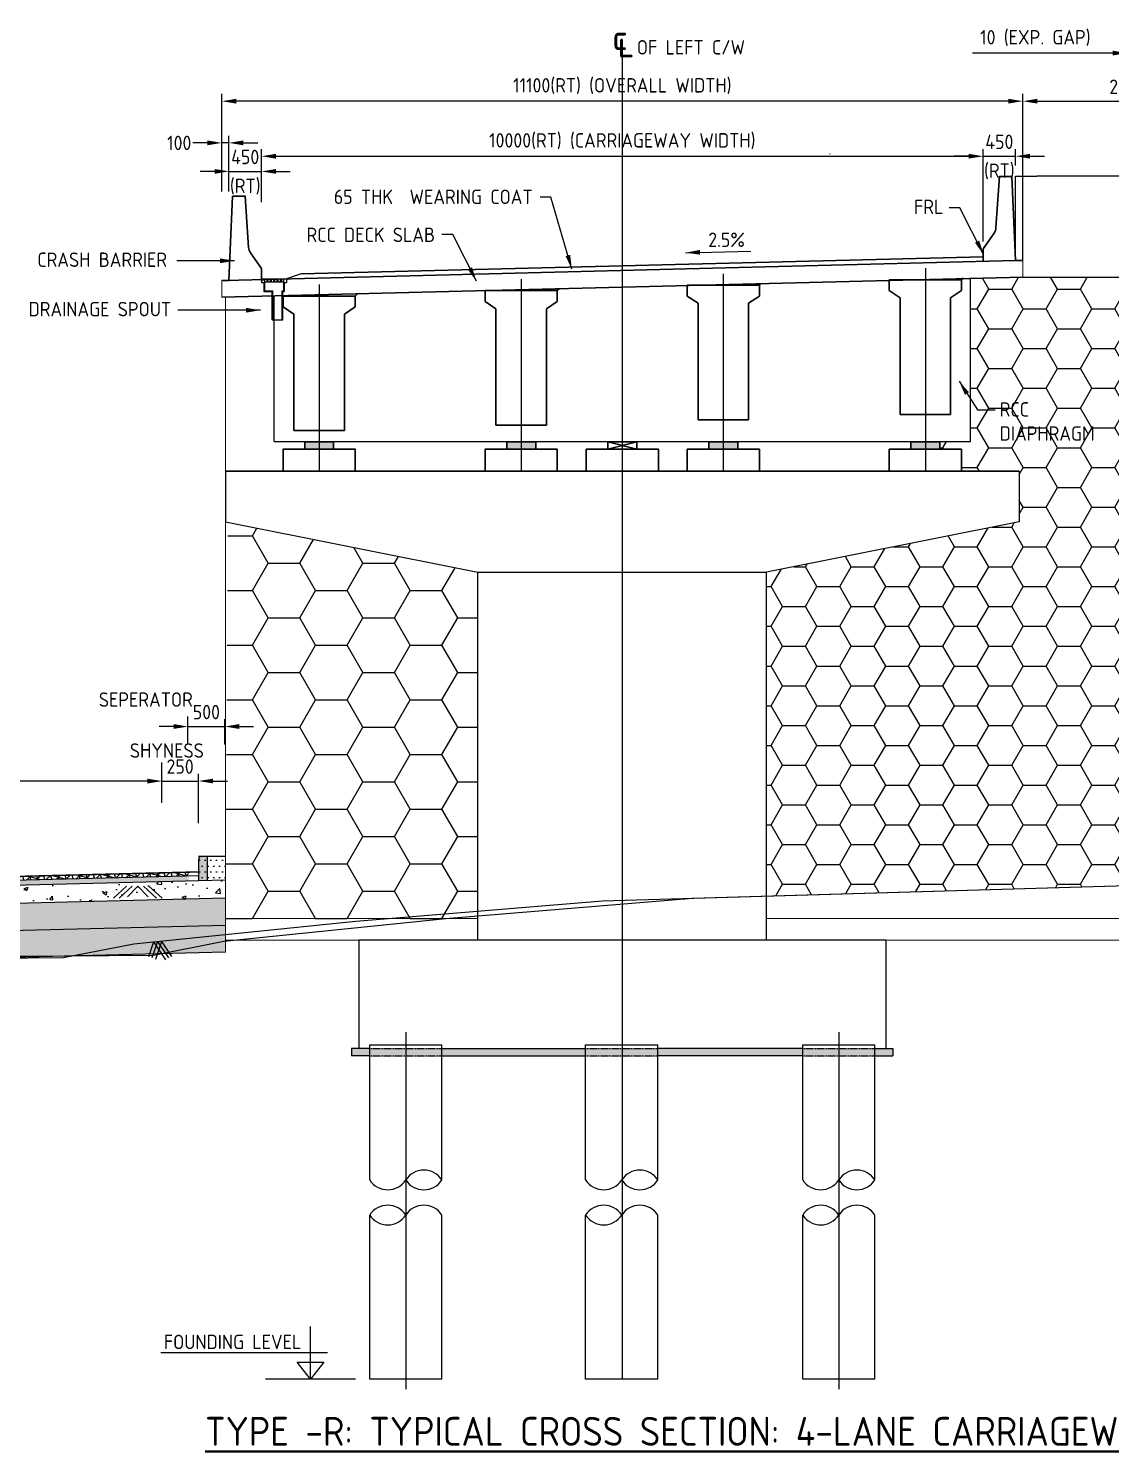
# Model space of a CAD drawing. Header units: millimetres. Extents: x 207528 to 778454, y -364692 to 101323.
# Drawn here: x 514854 to 529849, y -283099 to -263378 of the extents above; entities that cross this region are included whole.
import ezdxf

# ---------------------------------------------------------------- set-up
doc = ezdxf.new("R2010")
doc.units = ezdxf.units.MM
doc.linetypes.add('CENTER', pattern=[2, 1.25, -0.25, 0.25, -0.25])
doc.linetypes.add('DASHED', pattern=[19.05, 12.7, -6.35])
for name, color, linetype in [('CEN', 181, 'CENTER'), ('Dim', 253, 'Continuous'), ('Dimension', 253, 'Continuous'), ('hatch', 253, 'Continuous'), ('LVL', 3, 'Continuous'), ('Misc', 1, 'Continuous'), ('Structure Dashed', 7, 'DASHED'), ('Structure Main', 3, 'Continuous'), ('Structure Outer', 7, 'Continuous')]:
    doc.layers.add(name, color=color, linetype=linetype)
for name, color, linetype, lineweight in [('STRUCTURAL', 7, 'Continuous', 0), ('Structure', 7, 'Continuous', 30), ('Text large', 7, 'Continuous', 40), ('Text small', 1, 'Continuous', 20)]:
    doc.layers.add(name, color=color, linetype=linetype, lineweight=lineweight)
doc.styles.add('isocp 100', font='isocp.shx', dxfattribs={"height": 200})
doc.dimstyles.new('NH30A_100', dxfattribs={"dimscale": 100, "dimtxt": 2, "dimasz": 2, "dimexe": 1, "dimexo": 1, "dimgap": 1, "dimtad": 1, "dimdec": 0, "dimdsep": 46, "dimtxsty": 'isocp 100', "dimcen": 0.5, "dimclrd": 47, "dimclre": 47, "dimclrt": 1, "dimadec": 0, "dimazin": 0, "dimtfac": 1, "dimtdec": 0, "dimtmove": 0, "dimatfit": 3, "dimfxl": 1, "dimtolj": 1, "dimtzin": 0, "dimarcsym": 0})

# ---------------------------------------------------------------- blocks, each defined once
blk = doc.blocks.new('*D686')
at = {"layer": 'Defpoints', "color": 0, "transparency": 16777216}
for p in [(517533, -264386), (528633, -265392), (517533, -265736)]:
    blk.add_point(p, dxfattribs=at)
at = {"layer": 'Text small', "color": 47, "lineweight": -2, "transparency": 16777216}
for p, q in [((517533, -265636), (517533, -264286)), ((528433, -264386), (517733, -264386)), ((528633, -265292), (528633, -264286))]:
    blk.add_line(p, q, dxfattribs=at)
at = {"layer": 'Text small', "color": 47, "transparency": 16777216}
for points in [[(517733, -264353), (517733, -264419), (517533, -264386)], [(528433, -264353), (528433, -264419), (528633, -264386)]]:
    blk.add_solid(points, dxfattribs=at)
at = {"layer": 'Text small', "color": 1, "transparency": 16777216, "insert": (523083, -264176), "char_height": 200, "attachment_point": 5, "style": 'isocp 100'}
blk.add_mtext('\\A1;11100(RT) (OVERALL WIDTH)', dxfattribs=at)
blk = doc.blocks.new('*D687')
at = {"layer": 'Defpoints', "color": 0, "transparency": 16777216}
for p in [(518083, -265359), (517633, -265736), (518083, -265887)]:
    blk.add_point(p, dxfattribs=at)
at = {"layer": 'Text small', "color": 47, "lineweight": -2, "transparency": 16777216}
for p, q in [((517433, -265359), (517233, -265359)), ((517633, -265636), (517633, -265259)), ((517633, -265359), (518083, -265359)), ((518083, -265787), (518083, -265259)), ((518283, -265359), (518483, -265359))]:
    blk.add_line(p, q, dxfattribs=at)
at = {"layer": 'Text small', "color": 47, "transparency": 16777216}
for points in [[(517433, -265326), (517433, -265392), (517633, -265359)], [(518283, -265326), (518283, -265392), (518083, -265359)]]:
    blk.add_solid(points, dxfattribs=at)
at = {"layer": 'Text small', "color": 1, "transparency": 16777216, "char_height": 200, "attachment_point": 5, "style": 'isocp 100'}
for s, insert in [('\\A1;450', (517858, -265159)), ('\\A1;(RT)', (517858, -265569))]:
    blk.add_mtext(s, dxfattribs=dict(at, insert=insert))
blk = doc.blocks.new('*D688')
at = {"layer": 'Defpoints', "color": 0, "transparency": 16777216}
for p in [(528083, -265149), (518083, -265887), (528083, -266432)]:
    blk.add_point(p, dxfattribs=at)
at = {"layer": 'Text small', "color": 47, "lineweight": -2, "transparency": 16777216}
for p, q in [((518083, -265787), (518083, -265049)), ((518283, -265149), (527883, -265149)), ((528083, -266332), (528083, -265049))]:
    blk.add_line(p, q, dxfattribs=at)
at = {"layer": 'Text small', "color": 47, "transparency": 16777216}
for points in [[(518283, -265116), (518283, -265182), (518083, -265149)], [(527883, -265116), (527883, -265182), (528083, -265149)]]:
    blk.add_solid(points, dxfattribs=at)
at = {"layer": 'Text small', "color": 1, "transparency": 16777216, "insert": (523083, -264939), "char_height": 200, "attachment_point": 5, "style": 'isocp 100'}
blk.add_mtext('\\A1;10000(RT) (CARRIAGEWAY WIDTH)', dxfattribs=at)
blk = doc.blocks.new('*D689')
at = {"layer": 'Defpoints', "color": 0, "transparency": 16777216}
for p in [(528533, -265149), (528533, -265376), (528083, -266407)]:
    blk.add_point(p, dxfattribs=at)
at = {"layer": 'Text small', "color": 47, "lineweight": -2, "transparency": 16777216}
for p, q in [((527883, -265149), (527683, -265149)), ((528083, -266307), (528083, -265049)), ((528083, -265149), (528533, -265149)), ((528533, -265276), (528533, -265049)), ((528733, -265149), (528933, -265149))]:
    blk.add_line(p, q, dxfattribs=at)
at = {"layer": 'Text small', "color": 47, "transparency": 16777216}
for points in [[(527883, -265116), (527883, -265182), (528083, -265149)], [(528733, -265116), (528733, -265182), (528533, -265149)]]:
    blk.add_solid(points, dxfattribs=at)
at = {"layer": 'Text small', "color": 1, "transparency": 16777216, "char_height": 200, "attachment_point": 5, "style": 'isocp 100'}
for s, insert in [('\\A1;450', (528308, -264949)), ('\\A1;(RT)', (528308, -265359))]:
    blk.add_mtext(s, dxfattribs=dict(at, insert=insert))
blk = doc.blocks.new('HFHGHFGH')
at = {"color": 1}
for p, q in [((151681, 917410), (152030, 917410)), ((151681, 917396), (151681, 917359)), ((151681, 917396), (151715, 917396)), ((151715, 917410), (151715, 917396)), ((151723, 917410), (151723, 917242)), ((151754, 917410), (151754, 917376)), ((151770, 917410), (151770, 917376)), ((151801, 917410), (151801, 917376)), ((151817, 917410), (151817, 917376)), ((151847, 917410), (151847, 917376)), ((151863, 917410), (151863, 917376)), ((151894, 917410), (151894, 917376)), ((151910, 917410), (151910, 917376)), ((151941, 917410), (151941, 917376)), ((151957, 917410), (151957, 917376)), ((151987, 917410), (151987, 917242)), ((152030, 917410), (152030, 917359)), ((151681, 917359), (151715, 917359)), ((151715, 917359), (151715, 917234)), ((151715, 917234), (151829, 917234)), ((151723, 917367), (151987, 917367)), ((151723, 917242), (151810, 917242)), ((151754, 917376), (151770, 917376)), ((151801, 917376), (151817, 917376)), ((151810, 917242), (151837, 917242)), ((151829, 916840), (151829, 917234)), ((151837, 916840), (151837, 917242)), ((151847, 917376), (151863, 917376)), ((151894, 917376), (151910, 917376)), ((151941, 917376), (151957, 917376)), ((151970, 916840), (151970, 917242)), ((151970, 917242), (151987, 917242)), ((151978, 917234), (151995, 917234)), ((151978, 916840), (151978, 917234)), ((151995, 917359), (151995, 917234)), ((151995, 917359), (152030, 917359)), ((151829, 916840), (151978, 916840))]:
    blk.add_line(p, q, dxfattribs=at)
blk = doc.blocks.new('*D690')
at = {"layer": 'Defpoints', "color": 0, "transparency": 16777216}
for p in [(530087, -263720), (530077, -265355), (530087, -265355)]:
    blk.add_point(p, dxfattribs=at)
at = {"layer": 'Text small', "color": 47, "lineweight": -2, "transparency": 16777216}
for p, q in [((530077, -265255), (530077, -263620)), ((530087, -265255), (530087, -263620)), ((529877, -263720), (529677, -263720)), ((530077, -263720), (530087, -263720)), ((530287, -263720), (532227, -263720))]:
    blk.add_line(p, q, dxfattribs=at)
at = {"layer": 'Text small', "color": 47, "transparency": 16777216}
for points in [[(529877, -263686), (529877, -263753), (530077, -263720)], [(530287, -263686), (530287, -263753), (530087, -263720)]]:
    blk.add_solid(points, dxfattribs=at)
at = {"layer": 'Text small', "color": 1, "transparency": 16777216, "insert": (531357, -263510), "char_height": 200, "width": 159266.94, "attachment_point": 5, "style": 'isocp 100'}
blk.add_mtext('\\A1;10 (EXP. GAP)', dxfattribs=at)
blk = doc.blocks.new('GRD')
at = {"layer": 'Structure'}
for p, q in [((112852, 216703), (112878, 216729)), ((112852, 216703), (111852, 216703)), ((111852, 216703), (111852, 216553)), ((112002, 216453), (111852, 216553)), ((112702, 216453), (112852, 216553)), ((112852, 216703), (112852, 216553)), ((112002, 216453), (112002, 214838)), ((112702, 216453), (112702, 214838)), ((112702, 214838), (112002, 214838))]:
    blk.add_line(p, q, dxfattribs=at)
blk = doc.blocks.new('*D691')
at = {"layer": 'Defpoints', "color": 0, "transparency": 16777216}
for p in [(517575, -273052), (517065, -273400), (517575, -273400)]:
    blk.add_point(p, dxfattribs=at)
at = {"layer": 'Text small', "color": 47, "lineweight": -2, "transparency": 16777216}
for p, q in [((516865, -273052), (516665, -273052)), ((517065, -273300), (517065, -272952)), ((517065, -273052), (517575, -273052)), ((517575, -273300), (517575, -272952)), ((517775, -273052), (517975, -273052))]:
    blk.add_line(p, q, dxfattribs=at)
at = {"layer": 'Text small', "color": 47, "transparency": 16777216}
for points in [[(516865, -273018), (516865, -273085), (517065, -273052)], [(517775, -273018), (517775, -273085), (517575, -273052)]]:
    blk.add_solid(points, dxfattribs=at)
at = {"layer": 'Text small', "color": 1, "transparency": 16777216, "insert": (517320, -272852), "char_height": 200, "attachment_point": 5, "style": 'isocp 100'}
blk.add_mtext('\\A1;500', dxfattribs=at)
blk = doc.blocks.new('*D692')
at = {"layer": 'Defpoints', "color": 0, "transparency": 16777216}
for p in [(510221, -273808), (510221, -274211), (516703, -274211)]:
    blk.add_point(p, dxfattribs=at)
at = {"layer": 'Text small', "color": 47, "lineweight": -2, "transparency": 16777216}
for p, q in [((510221, -274111), (510221, -273708)), ((516703, -274111), (516703, -273708)), ((516503, -273808), (510421, -273808))]:
    blk.add_line(p, q, dxfattribs=at)
at = {"layer": 'Text small', "color": 47, "transparency": 16777216}
for points in [[(510421, -273775), (510421, -273842), (510221, -273808)], [(516503, -273775), (516503, -273842), (516703, -273808)]]:
    blk.add_solid(points, dxfattribs=at)
at = {"layer": 'Text small', "color": 1, "transparency": 16777216, "insert": (513377, -273608), "char_height": 200, "attachment_point": 5, "style": 'isocp 100'}
blk.add_mtext('\\A1;7000', dxfattribs=at)
blk = doc.blocks.new('*D694')
at = {"layer": 'Defpoints', "color": 0, "transparency": 16777216}
for p in [(517212, -273807), (516701, -274124), (517212, -274124)]:
    blk.add_point(p, dxfattribs=at)
at = {"layer": 'Text small', "color": 47, "lineweight": -2, "transparency": 16777216}
for p, q in [((516701, -274024), (516701, -273707)), ((517212, -274024), (517212, -273707)), ((516501, -273807), (516301, -273807)), ((516701, -273807), (517212, -273807)), ((517412, -273807), (517612, -273807))]:
    blk.add_line(p, q, dxfattribs=at)
at = {"layer": 'Text small', "color": 47, "transparency": 16777216}
for points in [[(516501, -273774), (516501, -273840), (516701, -273807)], [(517412, -273774), (517412, -273840), (517212, -273807)]]:
    blk.add_solid(points, dxfattribs=at)
at = {"layer": 'Text small', "color": 1, "transparency": 16777216, "insert": (516956, -273607), "char_height": 200, "attachment_point": 5, "style": 'isocp 100'}
blk.add_mtext('\\A1;250', dxfattribs=at)
blk = doc.blocks.new('*D746')
at = {"layer": 'Defpoints', "color": 0, "transparency": 16777216}
for p in [(517533, -264964), (517533, -265704), (517633, -265704)]:
    blk.add_point(p, dxfattribs=at)
at = {"layer": 'Text small', "color": 47, "lineweight": -2, "transparency": 16777216}
for p, q in [((517333, -264964), (517133, -264964)), ((517533, -265604), (517533, -264864)), ((517633, -264964), (517533, -264964)), ((517633, -265604), (517633, -264864)), ((517833, -264964), (518033, -264964))]:
    blk.add_line(p, q, dxfattribs=at)
at = {"layer": 'Text small', "color": 47, "transparency": 16777216}
for points in [[(517333, -264930), (517333, -264997), (517533, -264964)], [(517833, -264930), (517833, -264997), (517633, -264964)]]:
    blk.add_solid(points, dxfattribs=at)
at = {"layer": 'Text small', "color": 1, "transparency": 16777216, "insert": (516658, -264964), "char_height": 200, "attachment_point": 5, "style": 'isocp 100'}
blk.add_mtext('\\A1;     100', dxfattribs=at)
blk = doc.blocks.new('*D818')
at = {"layer": 'Defpoints', "color": 0, "transparency": 16777216}
for p in [(530077, -263720), (530077, -265355), (530087, -265355)]:
    blk.add_point(p, dxfattribs=at)
at = {"layer": 'Text small', "color": 47, "lineweight": -2, "transparency": 16777216}
for p, q in [((530077, -265255), (530077, -263620)), ((530087, -265255), (530087, -263620)), ((529877, -263720), (527937, -263720)), ((530087, -263720), (530077, -263720)), ((530287, -263720), (530487, -263720))]:
    blk.add_line(p, q, dxfattribs=at)
at = {"layer": 'Text small', "color": 47, "transparency": 16777216}
for points in [[(529877, -263686), (529877, -263753), (530077, -263720)], [(530287, -263686), (530287, -263753), (530087, -263720)]]:
    blk.add_solid(points, dxfattribs=at)
at = {"layer": 'Text small', "color": 1, "transparency": 16777216, "insert": (528807, -263510), "char_height": 200, "width": 159266.94, "attachment_point": 5, "style": 'isocp 100'}
blk.add_mtext('\\A1;10 (EXP. GAP)', dxfattribs=at)
blk = doc.blocks.new('*D848')
at = {"layer": 'Defpoints', "color": 0, "transparency": 16777216}
for p in [(528633, -264386), (531532, -264386), (531532, -264386)]:
    blk.add_point(p, dxfattribs=at)
at = {"layer": 'Text small', "color": 47, "lineweight": -2, "transparency": 16777216}
blk.add_line((528833, -264386), (531332, -264386), dxfattribs=at)
at = {"layer": 'Text small', "color": 47, "transparency": 16777216}
for points in [[(528833, -264353), (528833, -264419), (528633, -264386)], [(531332, -264353), (531332, -264419), (531532, -264386)]]:
    blk.add_solid(points, dxfattribs=at)
at = {"layer": 'Text small', "color": 1, "transparency": 16777216, "insert": (530082, -264186), "char_height": 200, "attachment_point": 5, "style": 'isocp 100'}
blk.add_mtext('\\A1;2900', dxfattribs=at)

msp = doc.modelspace()

# ---------------------------------------------------------------- hatches: boundary and pattern name
h = msp.add_hatch(color=256)
h.dxf.hatch_style = 1
h.paths.add_polyline_path([(517209.4, -274897.5, -0.4142136), (517259.4, -274847.5), (517332.7, -274847.5), (517332.7, -275183.2), (517209.4, -275186.3)])
h = msp.add_hatch()
h.set_pattern_fill('GOST_GLASS', color=41, scale=5)
h.set_pattern_definition([(45, (415973.216, -288765.096), (42.426407, -4e-15), [25, -35]), (45, (415983.823, -288765.096), (42.426407, -4e-15), [10, -50]), (45, (415973.216, -288754.49), (42.426407, -4e-15), [10, -50])])
h.paths.add_polyline_path([(517073.7, -275119.7), (517073.7, -275189.7), (511494.6, -275329.2), (511248.2, -275309.6), (510850, -275275.3)])
h.paths.add_polyline_path([(510220.5, -275291), (510220.5, -275361), (511494.6, -275329.2), (511248.2, -275309.6), (510850, -275275.3)])
at = {"layer": 'Dim', "true_color": 0x636466}
h = msp.add_hatch(dxfattribs=at)
h.set_pattern_fill('HONEY', color=251, scale=100)
h.paths.add_polyline_path([(530082.4, -266823.8), (528632.9, -266823.8), (528632.9, -266822.6), (527907.9, -266840.7), (527907.9, -269102.3), (527482.9, -269102.3), (527482.9, -269208.8), (527782.9, -269208.8), (527782.9, -269513.8), (528582.9, -269513.8), (528582.9, -270213.8), (525082.9, -270913.8), (525082.9, -275400.2), (530082.4, -275252.5)])
h.paths.add_polyline_path([(535081.9, -270913.8), (531581.9, -270213.8), (531581.9, -269513.8), (532381.9, -269513.8), (532381.9, -269208.8), (532681.9, -269208.8), (532681.9, -269102.3), (532256.9, -269102.3), (532256.9, -266840.7), (531581.9, -266823.8), (530082.4, -266823.8), (530082.4, -275252.5), (535081.9, -275400.2)])
h.paths.add_polyline_path([(528262.7, -269143.4), (529702.7, -269143.4), (529702.7, -268507.9), (528262.7, -268507.9)], flags=24)
h.paths.add_polyline_path([(530836.8, -269143.4), (532276.8, -269143.4), (532276.8, -268507.9), (530836.8, -268507.9)], flags=24)
at = {"layer": 'Dim'}
h = msp.add_hatch(dxfattribs=at)
h.set_pattern_fill('AR-CONC', color=256, scale=3)
h.set_pattern_definition([(50, (415973.2, -288765.1), (546.554, -47.8173), [57.15, -628.65]), (355, (415973.2, -288765.1), (-105.7303, 573.1705), [45.72, -502.9218]), (100.45144, (416018.76, -288769.1), (440.8237, 525.3533), [48.57, -534.2707]), (46.1842, (415973.2, -288612.7), (813.237, -126.127), [85.725, -942.975]), (96.6356, (416041, -288623.2), (712.2124, 742.2784), [72.855, -801.407]), (351.18415, (415973.2, -288612.7), (712.2124, 742.2784), [68.58, -754.379]), (21, (416049.4, -288650.8), (454.8432, -306.7956), [57.15, -628.65]), (326, (416049.4, -288650.8), (185.406, 552.564), [45.72, -502.92]), (71.45144, (416087.3, -288676.36), (640.2493, 245.7683), [48.57, -534.2698]), (37.5, (415973.22, -288765.1), (9.2658, 253.6651), [0, -496.824, 0, -510.54, 0, -504.825]), (7.5, (415973.22, -288765.1), (200.459, 300.5417), [0, -291.084, 0, -485.394, 0, -192.405]), (327.5, (415803.3, -288765.1), (406.7718, -17.18623), [0, -190.5, 0, -594.36, 0, -788.67]), (317.5, (415727.1, -288765.1), (444.3875, 76.2795), [0, -247.65, 0, -394.716, 0, -560.07])])
h.paths.add_polyline_path([(510073.7, -275364.7), (511494.6, -275329.2), (512392.4, -275400.6), (513575.6, -275456.6), (515114.1, -275464.5), (516416.8, -275403.6), (517582.9, -275385.4), (517582.9, -275436.8), (510073.7, -275614.8)])
h.paths.add_polyline_path([(511494.6, -275329.2), (517073.7, -275189.7), (517582.9, -275177), (517582.9, -275385.4), (516416.8, -275403.6), (515114.1, -275464.5), (513575.6, -275456.6), (512392.4, -275400.6)])
h = msp.add_hatch(dxfattribs=at)
h.set_pattern_fill('AR-CONC', color=256, scale=20, style=0)
h.set_pattern_definition([(130, (648185.33, -364525.58), (-143.45204, -12.55043), [15, -165]), (185, (648185.33, -364525.58), (27.75027, 150.43843), [12, -132]), (79.5486, (648173.38, -364526.63), (-115.70188, 137.88791), [12.74804, -140.22842]), (133.8158, (648185.33, -364485.58), (-213.4482, -33.1038), [22.5, -247.5]), (83.3644, (648167.55, -364488.34), (-186.93254, 194.82357), [19.12206, -210.3426]), (188.8158, (648185.33, -364485.58), (-186.9324, 194.82372), [18, -198]), (159, (648165.33, -364495.58), (-119.38141, -80.52378), [15, -165]), (214, (648165.33, -364495.58), (-48.66307, 145.03001), [12, -132]), (108.5486, (648155.39, -364502.3), (-168.04453, 64.5061), [12.74804, -140.22842]), (142.5, (648185.334, -364525.583), (-2.431971, 66.57877), [0, -130.4, 0, -134, 0, -132.5]), (172.5, (648185.334, -364525.58), (-52.613907, 78.882342), [0, -76.4, 0, -127.4, 0, -50.5]), (212.5, (648229.934, -364525.583), (-106.764487, -4.510974), [0, -50, 0, -156, 0, -207]), (222.5, (648249.93, -364525.58), (-116.637234, 20.020996), [0, -65, 0, -103.6, 0, -147])])
h.paths.add_polyline_path([(526582.9, -277513.8), (526732.9, -277513.8), (526832.9, -277513.8), (526832.9, -277613.8), (526582.9, -277613.8)])
h.paths.add_polyline_path([(526082.9, -277513.8), (526582.9, -277513.8), (526582.9, -277613.8), (526082.9, -277613.8)])
h.paths.add_polyline_path([(525582.9, -277513.8), (526082.9, -277513.8), (526082.9, -277613.8), (525582.9, -277613.8)])
h.paths.add_polyline_path([(523575.5, -277513.8), (525582.9, -277513.8), (525582.9, -277613.8), (523575.5, -277613.8)])
h.paths.add_polyline_path([(523082.9, -277513.8), (523575.5, -277513.8), (523575.5, -277613.8), (523082.9, -277613.8)])
h.paths.add_polyline_path([(522575.5, -277513.8), (523082.9, -277513.8), (523082.9, -277613.8), (522575.5, -277613.8)])
h.paths.add_polyline_path([(520582.9, -277513.8), (522575.5, -277513.8), (522575.5, -277613.8), (520582.9, -277613.8)])
h.paths.add_polyline_path([(520082.9, -277513.8), (520582.9, -277513.8), (520582.9, -277613.8), (520082.9, -277613.8)])
h.paths.add_polyline_path([(519582.9, -277513.8), (520082.9, -277513.8), (520082.9, -277613.8), (519582.9, -277613.8)])
h.paths.add_polyline_path([(519332.9, -277513.8), (519582.9, -277513.8), (519582.9, -277613.8), (519332.9, -277613.8)])
at = {"layer": 'hatch'}
for points in [[(519082.9, -269108.8), (518682.9, -269108.8), (518682.9, -269208.8), (519082.9, -269208.8)], [(521882.9, -269108.8), (521482.9, -269108.8), (521482.9, -269208.8), (521882.9, -269208.8)], [(524682.9, -269108.8), (524282.9, -269108.8), (524282.9, -269208.8), (524682.9, -269208.8)], [(527482.9, -269108.8), (527082.9, -269108.8), (527082.9, -269208.8), (527482.9, -269208.8)]]:
    msp.add_hatch(color=256, dxfattribs=at).paths.add_polyline_path(points)
at = {"layer": 'hatch', "true_color": 0x636466}
h = msp.add_hatch(dxfattribs=at)
h.set_pattern_fill('HONEY', color=251, scale=3500)
h.set_pattern_definition([(0, (516207.95, -275713.84), (656.25, 378.886), [437.5, -875]), (120, (516207.95, -275713.84), (-656.25, 378.886), [437.5, -875]), (60, (516207.95, -275713.84), (1e-06, 757.772), [-875, 437.5])])
h.paths.add_polyline_path([(518715.9, -273750.5), (520515.9, -273750.5)], flags=16)
h.paths.add_polyline_path([(517616.6, -270220.6), (517582.9, -275713.8), (521082.9, -275713.8), (521082.9, -270913.8)])
at = {"layer": 'hatch'}
h = msp.add_hatch(dxfattribs=at)
h.set_pattern_fill('DOTS', color=25, scale=50)
h.set_pattern_definition([(0, (-800361.53, -180528.63), (39.6875, 79.375), [0, -79.375])])
h.paths.add_polyline_path([(517197, -275186.6), (517582.3, -275176.9), (517582.3, -274850.8), (517197, -274850.8)])
h = msp.add_hatch(dxfattribs=at)
h.set_pattern_fill('NET3', color=256, scale=30, angle=45)
h.set_pattern_definition([(45, (415973.22, -288765.1), (-67.35192, 67.35192), []), (105, (415973.22, -288765.1), (-92.004435, -24.65251), []), (165, (415973.22, -288765.1), (-24.65251, -92.004435), [])])
h.paths.add_polyline_path([(517073.7, -275069.7), (517073.7, -275119.7), (510850, -275275.3), (510400, -275236.5)])
h.paths.add_polyline_path([(510220.5, -275241), (510220.5, -275291), (510850, -275275.3), (510400, -275236.5)])
h = msp.add_hatch(dxfattribs=at)
h.set_pattern_fill('GRAVEL', color=11, scale=25)
h.set_pattern_definition([(228.01279, (416430.416, -288130.096), (-5080, -5715), [85.4304, -8457.621]), (184.96974, (416373.266, -288193.596), (7619.999997, 635.000036), [146.6012, -14513.5122]), (132.510447, (416227.216, -288206.296), (6350.000003, -6984.999998), [103.3704, -10233.6807]), (267.27369, (415979.566, -288365.046), (635.000001, 12700), [133.501, -13216.6094]), (292.833654, (415973.216, -288498.396), (-3175, 7620), [130.9084, -12959.952]), (357.27369, (416024.016, -288619.046), (-12700, 635.000001), [133.501, -13216.6094]), (37.69424, (416157.366, -288625.396), (-8254.9999996, -6350.0000005), [176.5484, -17478.2788]), (72.255328, (416297.066, -288517.446), (4445.000001, 13969.9999996), [166.68, -16501.314]), (121.429566, (416347.866, -288358.696), (-5080.000001, 8255), [133.9532, -13261.3864]), (175.23636, (416278.016, -288244.396), (6985, -635), [152.9283, -7493.4842]), (222.397438, (416125.616, -288231.696), (-7619.9999998, -6985.0000003), [197.7695, -19579.193]), (138.814075, (416608.216, -288371.396), (-4445, 3810), [67.501, -6682.6415]), (171.469234, (416557.416, -288326.946), (8255, -1269.999999), [128.4205, -12713.6597]), (225, (416430.4, -288307.9), (-9e-14, -635), [89.8023, -808.2233]), (203.19859, (416385.97, -288231.7), (3175, 1270), [48.3603, -4787.6556]), (291.80141, (416341.52, -288250.75), (-635, 1905), [68.3914, -3351.1882]), (30.96376, (416366.92, -288314.25), (1905, 1270), [111.08, -3591.5745]), (161.56505, (416462.17, -288257.1), (1270, -635), [80.3218, -1927.7245]), (16.38954, (415973.216, -288250.746), (6350, 1905), [112.522, -11139.7067]), (70.346176, (416081.166, -288218.996), (-2540, -6985), [94.3997, -9345.554]), (293.19859, (416462.17, -288130.1), (-1270, 3175), [96.72, -4739.296]), (343.61046, (416500.266, -288218.996), (-6350, 1905), [112.522, -11139.7067]), (339.443955, (415973.216, -288644.446), (-3175, 1270), [108.5088, -5316.9336]), (294.77514, (416074.816, -288682.546), (-3175.000004, 6984.999998), [90.918, -9000.8983]), (66.80141, (416468.52, -288765.1), (1270, 3175), [96.72, -4739.296]), (17.354025, (416506.616, -288676.196), (-8255, -2540), [106.4457, -10538.094]), (69.443955, (416157.366, -288765.096), (-1270, -3175), [54.2544, -5371.188]), (101.30993, (416430.42, -288765.1), (-635, 2540), [32.3787, -3205.4987]), (165.96376, (416424.07, -288733.35), (1905, -635), [130.9084, -2487.2636]), (186.009006, (416297.066, -288701.596), (6350, 635), [121.3167, -12010.3412]), (303.69007, (416366.92, -288371.4), (-635, 1270), [91.581, -2197.944]), (353.157227, (416417.716, -288447.596), (10795, -1269.9999994), [159.8892, -15829.0023]), (60.945396, (416576.466, -288466.646), (-2540, -4445), [65.377, -6472.348]), (90, (416608.2, -288409.5), (-635, 635), [38.1, -596.9]), (120.256437, (416284.366, -288682.546), (2540, -4445), [88.2167, -8733.4852]), (48.01279, (416239.916, -288606.346), (5080, 5715), [170.8607, -8372.1905]), (0, (416354.2, -288479.35), (635, 635), [165.1, -469.9]), (325.304846, (416519.316, -288479.346), (6350.000002, -4444.999997), [100.4024, -9939.8292]), (254.0546, (416601.87, -288536.5), (-635, -2540), [92.4573, -4530.4125]), (207.645975, (416576.466, -288625.396), (-12065.0000004, -6349.999999), [150.5363, -14903.116]), (175.42608, (416443.116, -288695.246), (-8255, 635), [159.2574, -15766.4616])])
h.paths.add_polyline_path([(508463.1, -275655), (507672.8, -276050.2), (517582.9, -275802.4), (517582.9, -275427)])
h = msp.add_hatch(dxfattribs=at)
h.set_pattern_fill('DOTS', color=25, scale=50)
h.set_pattern_definition([(0, (415973.22, -288765.1), (39.6875, 79.375), [0, -79.375])])
h.paths.add_polyline_path([(507672.8, -276050.2), (506883.3, -276444.8), (517582.9, -276177.3), (517582.9, -275802.4), (517446.8, -275805.8)])

# ---------------------------------------------------------------- linework, layer by layer
for p, q in [((527907.9, -269102.3), (527907.9, -266840.7)), ((518257.9, -269102.3), (518257.9, -267082)), ((517582.3, -274850.8), (517209.4, -274850.8)), ((517209.4, -274897.5), (517209.4, -275186.3)), ((519385.8, -282095.7), (518139.3, -282095.7))]:
    msp.add_line(p, q)
for points in [[(518257.9, -269102.3), (527907.9, -269102.3)], [(517332.7, -274847.5), (517332.7, -275181.5)], [(510220.5, -275291), (517209.4, -275116.3)], [(510220.5, -275361), (517582.9, -275177)], [(508463.1, -275655), (517582.9, -275427)], [(507672.8, -276050.2), (517582.9, -275802.4)], [(517582.9, -276177.3), (506883.3, -276444.8)]]:
    msp.add_lwpolyline(points)
at = {"const_width": 20}
msp.add_lwpolyline([(510220.5, -275241), (517209.4, -275066.3)], dxfattribs=at)
msp.add_arc((517259.4, -274897.5), 50, 90, 180)
at = {"layer": 'CEN', "color": 1, "linetype": 'CENTER', "ltscale": 5}
msp.add_line((523082.9, -263688.9), (523082.9, -282095.7), dxfattribs=at)
at = {"layer": 'CEN', "linetype": 'CENTER', "ltscale": 5}
for p, q in [((524482.9, -266776.3), (524482.9, -269513.8)), ((527282.9, -266701.3), (527282.9, -269513.8)), ((518882.9, -266926.3), (518882.9, -269513.8)), ((521682.9, -266851.3), (521682.9, -269513.8)), ((520082.9, -277287.3), (520082.9, -282239.6)), ((526082.9, -277287.3), (526082.9, -282239.6))]:
    msp.add_line(p, q, dxfattribs=at)
at = {"layer": 'Dim'}
msp.add_line((528632.9, -266595), (528632.9, -265251.7), dxfattribs=at)
for points in [[(517064.8, -273194.5), (517064.8, -272912.5)], [(516703.5, -273992.6), (516703.5, -273549.3)], [(516703.5, -274079.5), (516703.5, -273636.1)], [(517211.6, -274392.6), (517211.6, -273949.3)], [(516586.1, -276036.6), (516518.1, -276241.2)], [(516641.3, -276029), (516565.6, -276257)], [(516586.1, -276036.6), (516753.2, -276284.9)], [(516696.1, -276030.8), (516612.7, -276282.1)], [(516641.3, -276029), (516794.7, -276257)], [(516696.1, -276030.8), (516835.9, -276238.4)]]:
    msp.add_lwpolyline(points, dxfattribs=at)
at = {"layer": 'Dimension', "linetype": 'Continuous', "ltscale": 10, "flags": 128}
for points in [[(506209.4, -276474.7), (506939.6, -276487.4), (508280.3, -276409.8), (510471, -276217.2), (511490.6, -276188.4), (512856.5, -276275.1), (515338.9, -276254.6), (516314.4, -276062.1), (519390.4, -275750.5), (522807.6, -275467.5), (530082.4, -275252.5)], [(507458.9, -276438), (508189.1, -276450.6), (509529.8, -276373.1), (511720.5, -276180.4), (512740, -276151.6), (514106, -276238.4), (516588.3, -276217.9), (517563.8, -276025.4), (520639.9, -275713.7), (524057, -275430.7), (530082.4, -275252.6)]]:
    msp.add_lwpolyline(points, dxfattribs=at)
at = {"layer": 'hatch'}
for p, q in [((516215.2, -275263.8), (516033.2, -275430.3)), ((516292.3, -275263.8), (516110.3, -275430.3)), ((516369.3, -275263.8), (516226.3, -275411.3)), ((516369.3, -275263.8), (516512.3, -275411.3)), ((516446.3, -275263.8), (516628.3, -275430.3)), ((516523.4, -275263.8), (516705.4, -275430.3))]:
    msp.add_line(p, q, dxfattribs=at)
at = {"layer": 'LVL', "linetype": 'Continuous', "ltscale": 100}
for p, q in [((518762.5, -282095.7), (518762.5, -281365.4)), ((518996, -281729.6), (516688.9, -281729.6))]:
    msp.add_line(p, q, dxfattribs=at)
msp.add_lwpolyline([(518762.5, -282095.7), (518579.4, -281862.4), (518945.7, -281862.4)], close=True, dxfattribs=at)
msp.add_solid([(518945.7, -281862.4), (518762.5, -282095.7), (518579.4, -281862.4), (518945.7, -281862.4)], dxfattribs=at)
at = {"layer": 'Misc'}
for centre, start, end in [((520332.9, -279497.1), 32.94616, 147.05384), ((523325.5, -279497.1), 32.94616, 147.05384), ((526332.9, -279497.1), 32.94616, 147.05384), ((519832.9, -279173.1), 212.94616, 327.05384), ((520332.9, -279173.1), 212.94616, 327.05384), ((522825.5, -279173.1), 212.94616, 327.05384), ((523325.5, -279173.1), 212.94616, 327.05384), ((525832.9, -279173.1), 212.94616, 327.05384), ((526332.9, -279173.1), 212.94616, 327.05384), ((519832.9, -279983.5), 32.94616, 147.05384), ((519832.9, -279659.5), 212.94616, 327.05384), ((520332.9, -279983.5), 32.94616, 147.05384), ((522825.5, -279983.5), 32.94616, 147.05384), ((522825.5, -279659.5), 212.94616, 327.05384), ((523325.5, -279983.5), 32.94616, 147.05384), ((525832.9, -279983.5), 32.94616, 147.05384), ((525832.9, -279659.5), 212.94616, 327.05384), ((526332.9, -279983.5), 32.94616, 147.05384)]:
    msp.add_arc(centre, 297.9, start, end, dxfattribs=at)
at = {"layer": 'STRUCTURAL'}
for p, q in [((528632.9, -266595), (528632.9, -266823.8)), ((517532.9, -266868.8), (517532.9, -267100.1)), ((517582.9, -267098.8), (517587, -276177.2)), ((517582.9, -275713.8), (521082.9, -275713.8)), ((530082.4, -275713.8), (525082.9, -275713.8)), ((517582.9, -276013.8), (521082.9, -276013.8)), ((525082.9, -276013.8), (530082.4, -276013.8))]:
    msp.add_line(p, q, dxfattribs=at)
at = {"layer": 'Structure'}
for p, q in [((525957.9, -265117.1), (525962.9, -265117.1)), ((525962.9, -265117.1), (525957.9, -265117.1)), ((528532.9, -266595), (517582.9, -266868.8)), ((528083.1, -266541.2), (518631.9, -266777.5)), ((528632.9, -266822.6), (517532.9, -267100.1)), ((522882.9, -269108.8), (523282.9, -269208.8)), ((522882.9, -269208.8), (523282.9, -269108.8)), ((517582.9, -269513.8), (528582.9, -269513.8))]:
    msp.add_line(p, q, dxfattribs=at)
for points in [[(528082.9, -266595), (528082.9, -266430), (528233.9, -266214.3, 0.1368849), (528260.7, -266138.3), (528307.9, -265430), (528482.9, -265430), (528532.9, -266595), (528632.9, -266595)], [(518082.6, -266868.8), (518082.6, -266703.8), (517931.6, -266488.1, -0.1368849), (517904.8, -266412), (517857.6, -265703.8), (517682.6, -265703.8), (517632.6, -266868.8), (517532.6, -266868.8)]]:
    msp.add_lwpolyline(points, format="xyb", dxfattribs=at)
for points in [[(519082.9, -269108.8), (518682.9, -269108.8), (518682.9, -269208.8), (519082.9, -269208.8)], [(521882.9, -269108.8), (521482.9, -269108.8), (521482.9, -269208.8), (521882.9, -269208.8)], [(523282.9, -269108.8), (522882.9, -269108.8), (522882.9, -269208.8), (523282.9, -269208.8)], [(524682.9, -269108.8), (524282.9, -269108.8), (524282.9, -269208.8), (524682.9, -269208.8)], [(527482.9, -269108.8), (527082.9, -269108.8), (527082.9, -269208.8), (527482.9, -269208.8)], [(519382.9, -269513.8), (518382.9, -269513.8), (518382.9, -269208.8), (519382.9, -269208.8)], [(522182.9, -269513.8), (521182.9, -269513.8), (521182.9, -269208.8), (522182.9, -269208.8)], [(523582.9, -269513.8), (522582.9, -269513.8), (522582.9, -269208.8), (523582.9, -269208.8)], [(524982.9, -269513.8), (523982.9, -269513.8), (523982.9, -269208.8), (524982.9, -269208.8)], [(527782.9, -269513.8), (526782.9, -269513.8), (526782.9, -269208.8), (527782.9, -269208.8)]]:
    msp.add_lwpolyline(points, close=True, dxfattribs=at)
at = {"layer": 'Structure Dashed'}
for p, q in [((519582.9, -277513.8), (520582.9, -277513.8)), ((519582.9, -277613.8), (520582.9, -277613.8)), ((522575.5, -277513.8), (523575.5, -277513.8)), ((522575.5, -277613.8), (523575.5, -277613.8)), ((525582.9, -277513.8), (526582.9, -277513.8)), ((525582.9, -277613.8), (526582.9, -277613.8))]:
    msp.add_line(p, q, dxfattribs=at)
at = {"layer": 'Structure Main'}
for p, q in [((528532.9, -265426.6), (528827.9, -265426.6)), ((528532.9, -266595), (528532.9, -265426.6)), ((530082.4, -265426.6), (528827.9, -265426.6)), ((528632.9, -266823.8), (530082.4, -266823.8)), ((517582.9, -269513.8), (528582.9, -269513.8)), ((517582.9, -269513.8), (517582.9, -270213.8)), ((528582.9, -269513.8), (528582.9, -270213.8)), ((517582.9, -270213.8), (521082.9, -270913.8)), ((528582.9, -270213.8), (525082.9, -270913.8)), ((521082.9, -270913.8), (525082.9, -270913.8)), ((521082.9, -276013.8), (521082.9, -270913.8)), ((525082.9, -276013.8), (525082.9, -270913.8)), ((526732.9, -276013.8), (519432.9, -276013.8)), ((519432.9, -276013.8), (519432.9, -277513.8)), ((526732.9, -276013.8), (526732.9, -277513.8)), ((519582.9, -279335.1), (519582.9, -277463.8)), ((519582.9, -277463.8), (520582.9, -277463.8)), ((520582.9, -279335.1), (520582.9, -277463.8)), ((522575.5, -279335.1), (522575.5, -277463.8)), ((522575.5, -277463.8), (523575.5, -277463.8)), ((523575.5, -279335.1), (523575.5, -277463.8)), ((525582.9, -279335.1), (525582.9, -277463.8)), ((525582.9, -277463.8), (526582.9, -277463.8)), ((526582.9, -279335.1), (526582.9, -277463.8)), ((519582.9, -277513.8), (519332.9, -277513.8)), ((519332.9, -277513.8), (519332.9, -277613.8)), ((519582.9, -277613.8), (519332.9, -277613.8)), ((519582.9, -277513.8), (519432.9, -277513.8)), ((520582.9, -277513.8), (522575.5, -277513.8)), ((520582.9, -277513.8), (522575.5, -277513.8)), ((520582.9, -277613.8), (522575.5, -277613.8)), ((525582.9, -277513.8), (523575.5, -277513.8)), ((525582.9, -277513.8), (523575.5, -277513.8)), ((525582.9, -277613.8), (523575.5, -277613.8)), ((526582.9, -277513.8), (526832.9, -277513.8)), ((526582.9, -277513.8), (526732.9, -277513.8)), ((526582.9, -277613.8), (526832.9, -277613.8)), ((526832.9, -277513.8), (526832.9, -277613.8)), ((519582.9, -282095.7), (519582.9, -279821.5)), ((520582.9, -282095.7), (520582.9, -279821.5)), ((522575.5, -282095.7), (522575.5, -279821.5)), ((523575.5, -282095.7), (523575.5, -279821.5)), ((525582.9, -282095.7), (525582.9, -279821.5)), ((526582.9, -282095.7), (526582.9, -279821.5)), ((520582.9, -282095.7), (519582.9, -282095.7)), ((523575.5, -282095.7), (522575.5, -282095.7)), ((526582.9, -282095.7), (525582.9, -282095.7))]:
    msp.add_line(p, q, dxfattribs=at)
at = {"layer": 'Structure Outer'}
msp.add_line((518631.9, -266777.5), (518431.9, -266847.5), dxfattribs=at)

# ---------------------------------------------------------------- block references
at = {"layer": 'Dim'}
for name, p in [('HFHGHFGH', (366402, -1184257.3)), ('GRD', (409330.6, -483714.3)), ('GRD', (412130.6, -483639.3)), ('GRD', (414930.6, -483564.3)), ('GRD', (406530.6, -483789.3))]:
    msp.add_blockref(name, p, dxfattribs=at)

# ---------------------------------------------------------------- texts
at = {"layer": 'Text large', "insert": (528905.8, -282838.4), "char_height": 400, "width": 26879.788, "attachment_point": 5, "style": 'isocp 100'}
msp.add_mtext('{\\LTYPE -R: TYPICAL CROSS SECTION: 4-LANE CARRIAGEWAY WITH SERVICE ROAD (OVERPASS ON NH-9) }', dxfattribs=at)
at = {"layer": 'Text small', "char_height": 200, "style": 'isocp 100'}
for s, insert, width, attachment_point in [('{\\H2x;\\C1;℄\\H0.5x; }OF LEFT C/W', (522941.4, -263339.7), 5400.783, 1), ('65 THK  WEARING COAT', (519086.3, -265610.9), 3117.532, 1), ('FRL ', (527125.6, -265749.9), 2336.362, 1), ('RCC DECK SLAB', (518706.7, -266138.1), 2336.362, 1), ('2.5%', (524781.6, -266206.8), 2336.362, 3), ('CRASH BARRIER', (514977.3, -266482.8), 2336.362, 1), ('DRAINAGE SPOUT', (516831.8, -267167.6), 2336.362, 3), ('\\pxql;RCC\\PDIAPHRAGM', (528312.7, -268557.3), 2336.362, 1), ('FOUNDING LEVEL\\P ', (516729.7, -281479.7), 2168.394, 1)]:
    msp.add_mtext(s, dxfattribs=dict(at, insert=insert, width=width, attachment_point=attachment_point))
at = {"layer": 'Text small', "char_height": 200, "attachment_point": 5, "style": 'isocp 100'}
for s, insert in [('SEPERATOR', (516480.6, -272678.7)), ('SHYNESS', (516772.6, -273384.8))]:
    msp.add_mtext_dynamic_manual_height_columns(s, width=5325.312, gutter_width=1250, heights=[0], dxfattribs=dict(at, insert=insert))

# ---------------------------------------------------------------- dimensions: what is measured, and where the dimension line sits
at = {"layer": 'Text small'}
dim = msp.add_linear_dim(base=(530077.4, -263719.5), p1=(530087.4, -265355.4), p2=(530077.4, -265355.4), angle=180, text='<> (EXP. GAP)', dimstyle='NH30A_100', dxfattribs=at)
dim.commit()
dim.dimension.update_dxf_attribs({"geometry": '*D818', "text_midpoint": (528807.4, -263509.5)})
for base, p1, p2, text, picture, middle in [((530087.4, -263719.5), (530077.4, -265355.4), (530087.4, -265355.4), '<> (EXP. GAP)', '*D690', (531357.4, -263509.5)), ((517532.9, -264386), (528632.9, -265392.2), (517532.9, -265736), '<>(RT) (OVERALL WIDTH)', '*D686', (523082.9, -264176)), ((528083.1, -265148.9), (518082.8, -265887.3), (528083.1, -266432), '<>(RT) (CARRIAGEWAY WIDTH)', '*D688', (523082.9, -264938.9))]:
    dim = msp.add_linear_dim(base=base, p1=p1, p2=p2, text=text, dimstyle='NH30A_100', dxfattribs=at)
    dim.commit()
    dim.dimension.update_dxf_attribs({"geometry": picture, "text_midpoint": middle})
dim = msp.add_aligned_dim(p1=(528632.9, -264386), p2=(531531.9, -264386), distance=0, text='2900', dimstyle='NH30A_100', dxfattribs=at)
dim.commit()
dim.dimension.update_dxf_attribs({"geometry": '*D848', "text_midpoint": (530082.4, -264186)})
dim = msp.add_linear_dim(base=(517532.9, -264963.8), p1=(517632.8, -265703.8), p2=(517532.9, -265703.8), angle=180, text='     <>', dimstyle='NH30A_100', override={"dimtmove": 2}, dxfattribs=at)
dim.commit()
dim.dimension.update_dxf_attribs({"geometry": '*D746', "text_midpoint": (516657.9, -264963.8), "dimtype": 161})
for base, p1, p2, picture, middle in [((528532.9, -265148.9), (528083.1, -266406.9), (528532.9, -265376.2), '*D689', (528308, -265148.9)), ((518082.8, -265358.9), (517632.8, -265736), (518082.8, -265887.3), '*D687', (517857.8, -265358.9))]:
    dim = msp.add_linear_dim(base=base, p1=p1, p2=p2, text='450\\X(RT)', dimstyle='NH30A_100', dxfattribs=at)
    dim.commit()
    dim.dimension.update_dxf_attribs({"geometry": picture, "text_midpoint": middle, "dimtype": 160})
for base, p1, p2, angle, text, picture, middle in [((517575.1, -273051.8), (517064.8, -273399.6), (517575.1, -273399.6), 0, '500', '*D691', (517320, -273051.8)), ((510220.5, -273808.4), (516703.5, -274210.6), (510220.5, -274210.6), 180, '7000', '*D692', (513377.1, -273808.4)), ((517211.6, -273807.1), (516701.3, -274124.2), (517211.6, -274124.2), 0, '250', '*D694', (516956.4, -273807.1))]:
    dim = msp.add_linear_dim(base=base, p1=p1, p2=p2, angle=angle, text=text, dimstyle='NH30A_100', dxfattribs=at)
    dim.commit()
    dim.dimension.update_dxf_attribs({"geometry": picture, "text_midpoint": middle, "dimtype": 161})

# ---------------------------------------------------------------- leaders
at = {"layer": 'Dim'}
for points in [[(522384.8, -266715.7), (522094.1, -265717.1), (521943.3, -265717.1)], [(528089.3, -266510.3), (527761.5, -265862.8), (527610.7, -265862.8)], [(521062.1, -266882.3), (520734.3, -266234.8), (520583.5, -266234.8)], [(523960, -266485.3), (524865.3, -266463.6)], [(518068.9, -267282.8), (516925.8, -267282.8)], [(527751, -268267.9), (528004.3, -268663.7), (528250.4, -268663.7)]]:
    msp.add_leader(points, dimstyle='NH30A_100', dxfattribs=at)
msp.add_leader([(517710.6, -266597.6), (516910.6, -266597.6)], dimstyle='NH30A_100', override={"dimgap": 1, "dimtad": 0}, dxfattribs=at)

doc.saveas('drawing.dxf')
